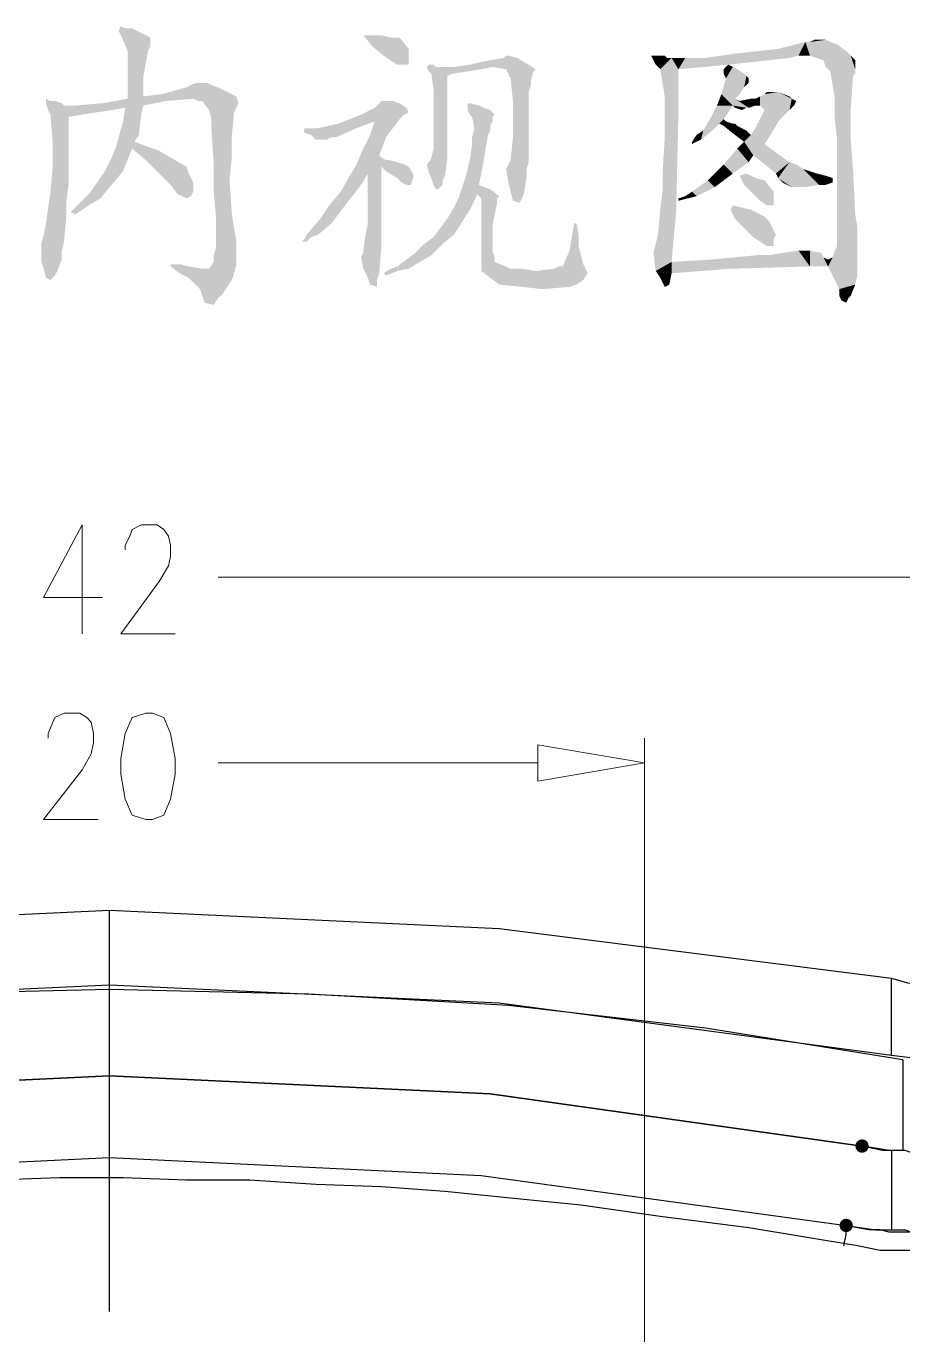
# Model space of a CAD drawing. Header units: millimetres. Extents: x 9 to 367, y 9 to 251.
# Drawn here: x 333.6 to 349.97, y 226.39 to 250.82 of the extents above; entities that cross this region are included whole.
import ezdxf

# ---------------------------------------------------------------- set-up
doc = ezdxf.new("R2010")
doc.units = ezdxf.units.MM
doc.layers.add('图层 1', color=7, linetype='Continuous')

msp = doc.modelspace()

# ---------------------------------------------------------------- hatches: boundary and pattern name
at = {"layer": '图层 1'}
h = msp.add_hatch(color=214, dxfattribs=at)
h.dxf.hatch_style = 2
h.paths.add_polyline_path([(335.787929, 249.512596), (336.126596, 249.554929), (336.592263, 249.681929), (336.677282, 249.724263), (336.761596, 249.766596), (336.973263, 249.766596), (337.057929, 249.724263), (337.184929, 249.681929), (337.354263, 249.597263), (337.438929, 249.554929), (337.523596, 249.512596), (337.565929, 249.385596), (337.523596, 249.300929), (337.481263, 249.216263), (337.438929, 248.750596), (337.438929, 248.369596), (337.396949, 247.988596), (337.438929, 247.311263), (337.481263, 247.057263), (337.523596, 246.803263), (337.523596, 246.379929), (337.481263, 246.210596), (337.438929, 246.083596), (337.269596, 245.829596), (337.184929, 245.744929), (337.100263, 245.617929), (336.930929, 245.660263), (336.888596, 245.787263), (336.846263, 245.914263), (336.634596, 246.125929), (336.465263, 246.210596), (336.295929, 246.337596), (336.295929, 246.379929), (336.465263, 246.379929), (336.634596, 246.337596), (336.888596, 246.295263), (336.930929, 246.295263), (337.015596, 246.295263), (337.100263, 246.422263), (337.100263, 246.549263), (337.142596, 246.676263), (337.142596, 247.268929), (337.100263, 247.734596), (337.100263, 248.242596), (337.057929, 248.919929), (337.057929, 249.089263), (337.015596, 249.258596), (336.888596, 249.427929), (336.803929, 249.427929), (336.719263, 249.470263), (336.211263, 249.427929), (335.787929, 249.343263), (335.745596, 249.173929), (335.703263, 248.792929), (335.618949, 248.665929), (336.084263, 248.496596), (336.592263, 248.200263), (336.634596, 248.073263), (336.719263, 247.903929), (336.719263, 247.734596), (336.677282, 247.649929), (336.592263, 247.607596), (336.422929, 247.692263), (336.295929, 247.861596), (336.168929, 247.988596), (335.830263, 248.327263), (335.576263, 248.538929), (335.406929, 248.115596), (334.983596, 247.607596), (334.771929, 247.480596), (334.517929, 247.311263), (334.433263, 247.353596), (334.602596, 247.522929), (334.771929, 247.692263), (335.068263, 248.115596), (335.195263, 248.369596), (335.280282, 248.581263), (335.406929, 249.046929), (335.449263, 249.300929), (335.195263, 249.258596), (334.644929, 249.173929), (334.390929, 249.131596), (334.390929, 248.665929), (334.390929, 247.861596), (334.348596, 247.565263), (334.348596, 247.268929), (334.306263, 246.803263), (334.263929, 246.633929), (334.263929, 246.464596), (334.179263, 246.252929), (334.136929, 246.168263), (334.052263, 246.083596), (333.967596, 246.125929), (333.925263, 246.295263), (333.882929, 246.422263), (333.882929, 246.760929), (333.925263, 246.930263), (333.967596, 247.141929), (334.052263, 247.734596), (334.094596, 248.200263), (334.094596, 248.623596), (334.052263, 249.173929), (334.009929, 249.258596), (333.967596, 249.385596), (333.967596, 249.470263), (334.052263, 249.427929), (334.136929, 249.427929), (334.263929, 249.385596), (334.306263, 249.343263), (334.433263, 249.343263), (334.475596, 249.343263), (334.517929, 249.343263), (335.025929, 249.385596), (335.491596, 249.470263), (335.491596, 249.724263), (335.491596, 250.105263), (335.491596, 250.232263), (335.491596, 250.359263), (335.406929, 250.570929), (335.364596, 250.655596), (335.322263, 250.740263), (335.364596, 250.824929), (335.449263, 250.782596), (335.576263, 250.782596), (335.745596, 250.697929), (335.830263, 250.655596), (335.914929, 250.613263), (335.914929, 250.528596), (335.914929, 250.443929), (335.872596, 250.359263), (335.787929, 249.893596)])
h = msp.add_hatch(color=214, dxfattribs=at)
h.dxf.hatch_style = 2
h.paths.add_polyline_path([(340.275192, 250.274631), (340.063526, 250.443965), (339.894192, 250.655631), (339.936526, 250.655631), (339.978859, 250.655631), (340.232859, 250.655631), (340.402192, 250.613298), (340.571878, 250.613298), (340.740859, 250.401631), (340.740859, 250.274631), (340.740859, 250.105298), (340.529545, 250.105298)])
h = msp.add_hatch(color=214, dxfattribs=at)
h.dxf.hatch_style = 2
h.paths.add_polyline_path([(348.022157, 250.274631), (347.641157, 250.401631), (348.149157, 250.528631)])
h = msp.add_hatch(color=214, dxfattribs=at)
h.dxf.hatch_style = 2
h.paths.add_polyline_path([(348.149298, 250.528737), (348.233965, 250.274737), (348.022298, 250.274737)])
h = msp.add_hatch(color=214, dxfattribs=at)
h.dxf.hatch_style = 2
h.paths.add_polyline_path([(348.149298, 250.528737), (348.530298, 250.571071), (348.614965, 250.528737)])
h = msp.add_hatch(color=214, dxfattribs=at)
h.dxf.hatch_style = 2
h.paths.add_polyline_path([(348.149298, 250.528737), (348.614965, 250.528737), (348.487965, 250.190071)])
h = msp.add_hatch(color=214, dxfattribs=at)
h.dxf.hatch_style = 2
h.paths.add_polyline_path([(348.149298, 250.528737), (348.487965, 250.190071), (348.233965, 250.274737)])
h = msp.add_hatch(color=214, dxfattribs=at)
h.dxf.hatch_style = 2
h.paths.add_polyline_path([(348.530333, 250.570929), (348.149333, 250.528596), (348.234, 250.528596)])
h = msp.add_hatch(color=214, dxfattribs=at)
h.dxf.hatch_style = 2
h.paths.add_polyline_path([(348.234035, 250.528737), (348.318702, 250.571071), (348.530369, 250.571071)])
h = msp.add_hatch(color=214, dxfattribs=at)
h.dxf.hatch_style = 2
h.paths.add_polyline_path([(348.530333, 250.062929), (348.488, 250.189929), (348.615, 250.528596)])
h = msp.add_hatch(color=214, dxfattribs=at)
h.dxf.hatch_style = 2
h.paths.add_polyline_path([(348.530333, 250.062929), (348.615, 250.528596), (348.742, 250.486263)])
h = msp.add_hatch(color=214, dxfattribs=at)
h.dxf.hatch_style = 2
h.paths.add_polyline_path([(348.530333, 250.062929), (348.742, 250.486263), (348.911333, 250.359263)])
h = msp.add_hatch(color=214, dxfattribs=at)
h.dxf.hatch_style = 2
h.paths.add_polyline_path([(341.460631, 249.893631), (341.460631, 249.427965), (341.460631, 248.750631), (341.460631, 248.538965), (341.460631, 248.327298), (341.418298, 248.030965), (341.375965, 247.946298), (341.375965, 247.861631), (341.291298, 247.776965), (341.248965, 247.776965), (341.206631, 247.861631), (341.164298, 247.988631), (341.121965, 248.073298), (341.079631, 248.242631), (341.121965, 248.284965), (341.164298, 248.369631), (341.206631, 248.538965), (341.206631, 248.665965), (341.206631, 248.835298), (341.206631, 249.173965), (341.206631, 249.427965), (341.206631, 249.639631), (341.164298, 249.935965), (341.121965, 249.978298), (341.079631, 250.062965), (341.121965, 250.105298), (341.206631, 250.105298), (341.248965, 250.062965), (341.418298, 250.062965), (341.502965, 250.062965), (341.587631, 250.062965), (341.883965, 250.105298), (342.053298, 250.147631), (342.264965, 250.189965), (342.518965, 250.232298), (342.561298, 250.274631), (342.603631, 250.274631), (342.772965, 250.232298), (342.899965, 250.147631), (342.984631, 250.105298), (343.111631, 250.020631), (343.069298, 249.978298), (343.026965, 249.808965), (343.026965, 249.724298), (342.984631, 249.597298), (342.984631, 249.216298), (342.984631, 248.962298), (342.984631, 248.708298), (342.984631, 248.284965), (342.942298, 248.157965), (342.942298, 247.988631), (342.899965, 247.734631), (342.857631, 247.607631), (342.815298, 247.522965), (342.688298, 247.565298), (342.645965, 247.734631), (342.603631, 247.903965), (342.561298, 248.157965), (342.603631, 248.242631), (342.645965, 248.327298), (342.688298, 248.750631), (342.688298, 249.089298), (342.688298, 249.427965), (342.645965, 249.851298), (342.603631, 249.935965), (342.561298, 250.020631), (342.307298, 250.062965), (342.095631, 250.020631), (341.841631, 249.978298), (341.545298, 249.935965)])
h = msp.add_hatch(color=214, dxfattribs=at)
h.dxf.hatch_style = 2
h.paths.add_polyline_path([(345.312929, 250.190071), (345.270596, 250.274737), (345.312929, 250.274737)])
h = msp.add_hatch(color=214, dxfattribs=at)
h.dxf.hatch_style = 2
h.paths.add_polyline_path([(345.312929, 250.274631), (345.397596, 250.274631), (345.524596, 250.274631)])
h = msp.add_hatch(color=214, dxfattribs=at)
h.dxf.hatch_style = 2
h.paths.add_polyline_path([(345.312929, 250.274631), (345.524596, 250.274631), (345.355263, 250.105298)])
h = msp.add_hatch(color=214, dxfattribs=at)
h.dxf.hatch_style = 2
h.paths.add_polyline_path([(345.312929, 250.274631), (345.355263, 250.105298), (345.312929, 250.189965)])
h = msp.add_hatch(color=214, dxfattribs=at)
h.dxf.hatch_style = 2
h.paths.add_polyline_path([(345.52449, 250.274631), (345.440176, 250.020631), (345.35551, 250.105298)])
h = msp.add_hatch(color=214, dxfattribs=at)
h.dxf.hatch_style = 2
h.paths.add_polyline_path([(345.440071, 250.020561), (345.524384, 250.274561), (345.566718, 250.232227)])
h = msp.add_hatch(color=214, dxfattribs=at)
h.dxf.hatch_style = 2
h.paths.add_polyline_path([(346.709929, 250.105333), (346.286596, 250.232333), (346.879263, 250.317)])
h = msp.add_hatch(color=214, dxfattribs=at)
h.dxf.hatch_style = 2
h.paths.add_polyline_path([(346.709929, 250.105333), (346.879263, 250.317), (347.260616, 250.359333)])
h = msp.add_hatch(color=214, dxfattribs=at)
h.dxf.hatch_style = 2
h.paths.add_polyline_path([(347.853, 250.232263), (346.71, 250.105263), (347.260333, 250.359263)])
h = msp.add_hatch(color=214, dxfattribs=at)
h.dxf.hatch_style = 2
h.paths.add_polyline_path([(347.853, 250.232263), (347.260333, 250.359263), (347.640981, 250.401596)])
h = msp.add_hatch(color=214, dxfattribs=at)
h.dxf.hatch_style = 2
h.paths.add_polyline_path([(348.022157, 250.274631), (347.853176, 250.232298), (347.641157, 250.401631)])
h = msp.add_hatch(color=214, dxfattribs=at)
h.dxf.hatch_style = 2
h.paths.add_polyline_path([(348.911333, 250.359227), (348.615, 249.978228), (348.530333, 250.062894)])
h = msp.add_hatch(color=214, dxfattribs=at)
h.dxf.hatch_style = 2
h.paths.add_polyline_path([(348.911333, 250.359227), (348.996, 250.274561), (348.615, 249.978228)])
h = msp.add_hatch(color=214, dxfattribs=at)
h.dxf.hatch_style = 2
h.paths.add_polyline_path([(348.69949, 249.470404), (348.615176, 249.978404), (348.996176, 250.274737)])
h = msp.add_hatch(color=214, dxfattribs=at)
h.dxf.hatch_style = 2
h.paths.add_polyline_path([(348.69949, 249.470404), (348.996176, 250.274737), (349.03851, 249.893737)])
h = msp.add_hatch(color=214, dxfattribs=at)
h.dxf.hatch_style = 2
h.paths.add_polyline_path([(348.996106, 250.274631), (349.08042, 249.935965), (349.038439, 249.893631)])
h = msp.add_hatch(color=214, dxfattribs=at)
h.dxf.hatch_style = 2
h.paths.add_polyline_path([(348.996106, 250.274631), (349.08042, 250.189965), (349.08042, 250.020631)])
h = msp.add_hatch(color=214, dxfattribs=at)
h.dxf.hatch_style = 2
h.paths.add_polyline_path([(348.996106, 250.274631), (349.08042, 250.020631), (349.08042, 249.935965)])
h = msp.add_hatch(color=214, dxfattribs=at)
h.dxf.hatch_style = 2
h.paths.add_polyline_path([(345.778737, 250.020561), (345.440071, 250.020561), (345.651737, 250.232227)])
h = msp.add_hatch(color=214, dxfattribs=at)
h.dxf.hatch_style = 2
h.paths.add_polyline_path([(345.440071, 250.020561), (345.566718, 250.232227), (345.651737, 250.232227)])
h = msp.add_hatch(color=214, dxfattribs=at)
h.dxf.hatch_style = 2
h.paths.add_polyline_path([(345.778737, 250.020561), (345.524384, 249.512561), (345.440071, 250.020561)])
h = msp.add_hatch(color=214, dxfattribs=at)
h.dxf.hatch_style = 2
h.paths.add_polyline_path([(345.778737, 250.020561), (345.778737, 249.173894), (345.524384, 249.512561)])
h = msp.add_hatch(color=214, dxfattribs=at)
h.dxf.hatch_style = 2
h.paths.add_polyline_path([(345.651596, 250.232263), (345.905596, 250.232263), (345.778596, 250.020596)])
h = msp.add_hatch(color=214, dxfattribs=at)
h.dxf.hatch_style = 2
h.paths.add_polyline_path([(346.709929, 250.105333), (345.778596, 250.020667), (346.117263, 250.232333)])
h = msp.add_hatch(color=214, dxfattribs=at)
h.dxf.hatch_style = 2
h.paths.add_polyline_path([(345.778737, 250.020561), (345.905384, 250.232227), (346.117404, 250.232227)])
h = msp.add_hatch(color=214, dxfattribs=at)
h.dxf.hatch_style = 2
h.paths.add_polyline_path([(346.709929, 250.105333), (346.117263, 250.232333), (346.286596, 250.232333)])
h = msp.add_hatch(color=214, dxfattribs=at)
h.dxf.hatch_style = 2
h.paths.add_polyline_path([(346.582824, 249.554965), (346.66749, 249.851298), (346.794843, 250.062965)])
h = msp.add_hatch(color=214, dxfattribs=at)
h.dxf.hatch_style = 2
h.paths.add_polyline_path([(346.582824, 249.554965), (346.794843, 250.062965), (346.87951, 250.020631)])
h = msp.add_hatch(color=214, dxfattribs=at)
h.dxf.hatch_style = 2
h.paths.add_polyline_path([(346.582824, 249.554965), (346.87951, 250.020631), (347.006157, 249.935965)])
h = msp.add_hatch(color=214, dxfattribs=at)
h.dxf.hatch_style = 2
h.paths.add_polyline_path([(346.625192, 249.936), (346.625192, 250.020667), (346.709859, 250.105333)])
h = msp.add_hatch(color=214, dxfattribs=at)
h.dxf.hatch_style = 2
h.paths.add_polyline_path([(346.625192, 249.936), (346.709859, 250.105333), (346.794526, 250.063)])
h = msp.add_hatch(color=214, dxfattribs=at)
h.dxf.hatch_style = 2
h.paths.add_polyline_path([(346.794667, 250.062929), (346.667667, 249.851263), (346.625333, 249.935929)])
h = msp.add_hatch(color=214, dxfattribs=at)
h.dxf.hatch_style = 2
h.paths.add_polyline_path([(346.582824, 249.554965), (347.006157, 249.935965), (347.04849, 249.893631)])
h = msp.add_hatch(color=214, dxfattribs=at)
h.dxf.hatch_style = 2
h.paths.add_polyline_path([(346.582824, 249.554965), (347.04849, 249.893631), (347.006157, 249.681965)])
h = msp.add_hatch(color=214, dxfattribs=at)
h.dxf.hatch_style = 2
h.paths.add_polyline_path([(347.048596, 249.893631), (347.048596, 249.724298), (347.006263, 249.681965)])
h = msp.add_hatch(color=214, dxfattribs=at)
h.dxf.hatch_style = 2
h.paths.add_polyline_path([(347.048596, 249.893631), (347.090929, 249.851298), (347.090929, 249.766631)])
h = msp.add_hatch(color=214, dxfattribs=at)
h.dxf.hatch_style = 2
h.paths.add_polyline_path([(347.048596, 249.893631), (347.090929, 249.766631), (347.048596, 249.724298)])
h = msp.add_hatch(color=214, dxfattribs=at)
h.dxf.hatch_style = 2
h.paths.add_polyline_path([(348.69949, 249.470404), (349.03851, 249.893737), (348.996176, 249.258737)])
h = msp.add_hatch(color=214, dxfattribs=at)
h.dxf.hatch_style = 2
h.paths.add_polyline_path([(345.778737, 249.173929), (345.524384, 249.131596), (345.524384, 249.512596)])
h = msp.add_hatch(color=214, dxfattribs=at)
h.dxf.hatch_style = 2
h.paths.add_polyline_path([(346.794667, 249.343263), (346.498333, 249.343263), (346.582647, 249.554929)])
h = msp.add_hatch(color=214, dxfattribs=at)
h.dxf.hatch_style = 2
h.paths.add_polyline_path([(346.582824, 249.554965), (347.006157, 249.681965), (346.921843, 249.554965)])
h = msp.add_hatch(color=214, dxfattribs=at)
h.dxf.hatch_style = 2
h.paths.add_polyline_path([(346.582824, 249.554965), (346.921843, 249.554965), (346.837176, 249.470298)])
h = msp.add_hatch(color=214, dxfattribs=at)
h.dxf.hatch_style = 2
h.paths.add_polyline_path([(346.582824, 249.554965), (347.04849, 249.300965), (346.794843, 249.343298)])
h = msp.add_hatch(color=214, dxfattribs=at)
h.dxf.hatch_style = 2
h.paths.add_polyline_path([(346.582824, 249.554965), (347.090824, 249.300965), (347.04849, 249.300965)])
h = msp.add_hatch(color=214, dxfattribs=at)
h.dxf.hatch_style = 2
h.paths.add_polyline_path([(347.090965, 249.300894), (346.582965, 249.554894), (346.836965, 249.470227)])
h = msp.add_hatch(color=214, dxfattribs=at)
h.dxf.hatch_style = 2
h.paths.add_polyline_path([(347.472, 248.750702), (347.175667, 248.412035), (347.640981, 249.597369)])
h = msp.add_hatch(color=214, dxfattribs=at)
h.dxf.hatch_style = 2
h.paths.add_polyline_path([(347.30249, 249.089369), (347.641157, 249.597369), (347.175843, 248.412035)])
h = msp.add_hatch(color=214, dxfattribs=at)
h.dxf.hatch_style = 2
h.paths.add_polyline_path([(347.218071, 249.470404), (347.302384, 249.512737), (347.302384, 249.343404)])
h = msp.add_hatch(color=214, dxfattribs=at)
h.dxf.hatch_style = 2
h.paths.add_polyline_path([(347.641157, 249.597333), (347.387157, 249.258667), (347.30249, 249.343333)])
h = msp.add_hatch(color=214, dxfattribs=at)
h.dxf.hatch_style = 2
h.paths.add_polyline_path([(347.641157, 249.597333), (347.30249, 249.343333), (347.30249, 249.512667)])
h = msp.add_hatch(color=214, dxfattribs=at)
h.dxf.hatch_style = 2
h.paths.add_polyline_path([(347.641157, 249.597333), (347.30249, 249.512667), (347.387157, 249.555)])
h = msp.add_hatch(color=214, dxfattribs=at)
h.dxf.hatch_style = 2
h.paths.add_polyline_path([(347.641157, 249.597333), (347.30249, 249.089333), (347.344824, 249.174)])
h = msp.add_hatch(color=214, dxfattribs=at)
h.dxf.hatch_style = 2
h.paths.add_polyline_path([(347.641157, 249.597333), (347.344824, 249.174), (347.387157, 249.258667)])
h = msp.add_hatch(color=214, dxfattribs=at)
h.dxf.hatch_style = 2
h.paths.add_polyline_path([(347.599106, 249.597333), (347.387086, 249.555), (347.429772, 249.597333)])
h = msp.add_hatch(color=214, dxfattribs=at)
h.dxf.hatch_style = 2
h.paths.add_polyline_path([(347.387227, 249.554965), (347.599247, 249.597298), (347.641227, 249.597298)])
h = msp.add_hatch(color=214, dxfattribs=at)
h.dxf.hatch_style = 2
h.paths.add_polyline_path([(347.429596, 249.597333), (347.471929, 249.597333), (347.598929, 249.597333)])
h = msp.add_hatch(color=214, dxfattribs=at)
h.dxf.hatch_style = 2
h.paths.add_polyline_path([(347.641157, 249.597333), (347.599176, 248.962333), (347.472176, 248.750667)])
h = msp.add_hatch(color=214, dxfattribs=at)
h.dxf.hatch_style = 2
h.paths.add_polyline_path([(347.641157, 249.597333), (347.641157, 249.047), (347.599176, 248.962333)])
h = msp.add_hatch(color=214, dxfattribs=at)
h.dxf.hatch_style = 2
h.paths.add_polyline_path([(347.641157, 249.597333), (347.725824, 249.131667), (347.641157, 249.047)])
h = msp.add_hatch(color=214, dxfattribs=at)
h.dxf.hatch_style = 2
h.paths.add_polyline_path([(347.641157, 249.597333), (347.89551, 249.470333), (347.853176, 249.258667)])
h = msp.add_hatch(color=214, dxfattribs=at)
h.dxf.hatch_style = 2
h.paths.add_polyline_path([(347.641157, 249.597333), (347.853176, 249.258667), (347.725824, 249.131667)])
h = msp.add_hatch(color=214, dxfattribs=at)
h.dxf.hatch_style = 2
h.paths.add_polyline_path([(347.641157, 249.597333), (347.725824, 249.555), (347.853176, 249.512667)])
h = msp.add_hatch(color=214, dxfattribs=at)
h.dxf.hatch_style = 2
h.paths.add_polyline_path([(347.641157, 249.597333), (347.853176, 249.512667), (347.89551, 249.470333)])
h = msp.add_hatch(color=214, dxfattribs=at)
h.dxf.hatch_style = 2
h.paths.add_polyline_path([(340.190772, 248.412071), (340.232753, 248.369737), (340.31742, 248.327404), (340.359753, 248.327404), (340.529439, 248.285071), (340.656086, 248.242737), (340.741106, 248.200404), (340.825772, 248.073404), (340.825772, 247.988737), (340.783439, 247.861737), (340.69842, 247.861737), (340.613753, 247.904071), (340.529439, 247.988737), (340.31742, 248.115737), (340.232753, 248.200404), (340.232753, 247.057404), (340.232753, 246.718737), (340.190772, 246.210737), (340.148439, 246.083737), (340.148439, 245.956737), (340.021439, 245.999071), (339.978753, 246.126071), (339.894086, 246.295404), (339.852106, 246.507071), (339.894086, 246.591737), (339.894086, 246.634071), (339.93642, 246.930404), (339.978753, 247.142071), (339.978753, 247.353737), (339.978753, 247.819404), (339.978753, 248.073404), (339.852106, 247.861737), (339.55542, 247.480737), (339.428772, 247.311404), (339.30142, 247.142071), (339.047772, 246.930404), (338.92042, 246.888071), (338.835753, 246.803404), (338.751439, 246.803404), (338.793772, 246.845737), (338.835753, 246.930404), (339.090106, 247.226737), (339.259086, 247.480737), (339.471106, 247.734737), (339.767439, 248.242737), (339.894086, 248.539071), (340.021439, 248.793071), (340.106106, 249.047071), (339.767439, 248.920071), (339.386439, 248.750737), (339.30142, 248.750737), (339.216753, 248.708404), (339.005439, 248.708404), (338.92042, 248.793071), (338.793772, 248.835404), (338.793772, 248.920071), (338.92042, 248.920071), (339.047772, 248.920071), (339.428772, 249.004737), (339.640086, 249.089404), (339.852106, 249.174071), (340.106106, 249.301071), (340.190772, 249.385737), (340.232753, 249.428071), (340.444772, 249.428071), (340.571772, 249.385737), (340.69842, 249.301071), (340.741106, 249.216404), (340.656086, 249.174071), (340.571772, 249.089404), (340.31742, 248.750737)])
h = msp.add_hatch(color=214, dxfattribs=at)
h.dxf.hatch_style = 2
h.paths.add_polyline_path([(342.053192, 247.861702), (342.265212, 247.777035), (342.434192, 247.650035), (342.391859, 247.607702), (342.391859, 247.523035), (342.349526, 247.311369), (342.307545, 247.099702), (342.307545, 246.930369), (342.307545, 246.634035), (342.349526, 246.507035), (342.349526, 246.422369), (342.646212, 246.295369), (342.857526, 246.295369), (343.111526, 246.253035), (343.450192, 246.295369), (343.534859, 246.337702), (343.619526, 246.337702), (343.746878, 246.634035), (343.788859, 246.888035), (343.831192, 247.142035), (343.873526, 247.142035), (343.915859, 246.930369), (343.915859, 246.718702), (344.000878, 246.380035), (344.043212, 246.295369), (344.085545, 246.210702), (344.000878, 246.083702), (343.873526, 245.999035), (343.746878, 245.956702), (343.238526, 245.914369), (342.857526, 245.956702), (342.434192, 245.999035), (342.095526, 246.253035), (342.095526, 246.507035), (342.095526, 246.761035), (342.095526, 247.142035), (342.095526, 247.269035), (342.095526, 247.438369), (342.095526, 247.607702), (342.053192, 247.650035), (342.010859, 247.692369), (342.010859, 247.650035), (341.884212, 247.396035), (341.587878, 246.930369), (341.375859, 246.761035), (341.164192, 246.549369), (340.740859, 246.295369), (340.529545, 246.253035), (340.317526, 246.168369), (340.275192, 246.210702), (340.402192, 246.295369), (340.529545, 246.337702), (340.868212, 246.591702), (341.037192, 246.761035), (341.206878, 246.888035), (341.460526, 247.226702), (341.587878, 247.438369), (341.672192, 247.607702), (341.799192, 247.988702), (341.841526, 248.158035), (341.884212, 248.327369), (341.926545, 248.623702), (341.926545, 248.750702), (341.968878, 248.920035), (341.926545, 249.131702), (341.884212, 249.174035), (341.841526, 249.258702), (341.841526, 249.343369), (341.841526, 249.385702), (341.884212, 249.385702), (342.053192, 249.343369), (342.137859, 249.301035), (342.265212, 249.258702), (342.349526, 249.174035), (342.307545, 249.131702), (342.307545, 249.047035), (342.265212, 248.962369), (342.265212, 248.877702), (342.222526, 248.793035), (342.137859, 248.285035)])
h = msp.add_hatch(color=214, dxfattribs=at)
h.dxf.hatch_style = 2
h.paths.add_polyline_path([(346.794667, 249.343263), (346.625333, 249.089263), (346.413667, 249.173929)])
h = msp.add_hatch(color=214, dxfattribs=at)
h.dxf.hatch_style = 2
h.paths.add_polyline_path([(346.794667, 249.343263), (346.413667, 249.173929), (346.498333, 249.343263)])
h = msp.add_hatch(color=214, dxfattribs=at)
h.dxf.hatch_style = 2
h.paths.add_polyline_path([(347.048596, 249.300894), (346.836929, 249.300894), (346.794596, 249.343227)])
h = msp.add_hatch(color=214, dxfattribs=at)
h.dxf.hatch_style = 2
h.paths.add_polyline_path([(347.048596, 249.300894), (346.963929, 249.258561), (346.836929, 249.300894)])
h = msp.add_hatch(color=214, dxfattribs=at)
h.dxf.hatch_style = 2
h.paths.add_polyline_path([(347.090965, 249.300894), (346.836965, 249.470227), (346.921984, 249.427894)])
h = msp.add_hatch(color=214, dxfattribs=at)
h.dxf.hatch_style = 2
h.paths.add_polyline_path([(347.090965, 249.300894), (346.921984, 249.427894), (347.133298, 249.470227)])
h = msp.add_hatch(color=214, dxfattribs=at)
h.dxf.hatch_style = 2
h.paths.add_polyline_path([(347.218071, 249.343263), (347.091071, 249.300929), (347.133404, 249.470263)])
h = msp.add_hatch(color=214, dxfattribs=at)
h.dxf.hatch_style = 2
h.paths.add_polyline_path([(347.218071, 249.343263), (347.133404, 249.470263), (347.218071, 249.470263)])
h = msp.add_hatch(color=214, dxfattribs=at)
h.dxf.hatch_style = 2
h.paths.add_polyline_path([(347.218071, 249.470404), (347.302384, 249.343404), (347.260404, 249.343404)])
h = msp.add_hatch(color=214, dxfattribs=at)
h.dxf.hatch_style = 2
h.paths.add_polyline_path([(347.260474, 249.343263), (347.218141, 249.343263), (347.218141, 249.470263)])
h = msp.add_hatch(color=214, dxfattribs=at)
h.dxf.hatch_style = 2
h.paths.add_polyline_path([(347.895404, 249.470404), (347.895404, 249.301071), (347.853071, 249.258737)])
h = msp.add_hatch(color=214, dxfattribs=at)
h.dxf.hatch_style = 2
h.paths.add_polyline_path([(347.895404, 249.470404), (347.980071, 249.428071), (347.937737, 249.343404)])
h = msp.add_hatch(color=214, dxfattribs=at)
h.dxf.hatch_style = 2
h.paths.add_polyline_path([(347.895404, 249.470404), (347.937737, 249.343404), (347.895404, 249.301071)])
h = msp.add_hatch(color=214, dxfattribs=at)
h.dxf.hatch_style = 2
h.paths.add_polyline_path([(348.996106, 249.258702), (348.69942, 249.089369), (348.69942, 249.470369)])
h = msp.add_hatch(color=214, dxfattribs=at)
h.dxf.hatch_style = 2
h.paths.add_polyline_path([(345.778737, 249.173929), (345.736404, 247.353596), (345.482404, 248.073263)])
h = msp.add_hatch(color=214, dxfattribs=at)
h.dxf.hatch_style = 2
h.paths.add_polyline_path([(345.778737, 249.173929), (345.482404, 248.073263), (345.524384, 248.750596)])
h = msp.add_hatch(color=214, dxfattribs=at)
h.dxf.hatch_style = 2
h.paths.add_polyline_path([(345.778737, 249.173929), (345.524384, 248.750596), (345.524384, 249.131596)])
h = msp.add_hatch(color=214, dxfattribs=at)
h.dxf.hatch_style = 2
h.paths.add_polyline_path([(346.625192, 249.089369), (346.413526, 248.877702), (346.202212, 248.708369)])
h = msp.add_hatch(color=214, dxfattribs=at)
h.dxf.hatch_style = 2
h.paths.add_polyline_path([(346.625192, 249.089369), (346.202212, 248.708369), (346.244192, 248.877702)])
h = msp.add_hatch(color=214, dxfattribs=at)
h.dxf.hatch_style = 2
h.paths.add_polyline_path([(346.625192, 249.089369), (346.244192, 248.877702), (346.413526, 249.174035)])
h = msp.add_hatch(color=214, dxfattribs=at)
h.dxf.hatch_style = 2
h.paths.add_polyline_path([(346.540772, 249.004596), (346.413772, 248.877596), (346.625086, 249.089263)])
h = msp.add_hatch(color=214, dxfattribs=at)
h.dxf.hatch_style = 2
h.paths.add_polyline_path([(346.625192, 249.089369), (346.625192, 248.962369), (346.540878, 249.004702)])
h = msp.add_hatch(color=214, dxfattribs=at)
h.dxf.hatch_style = 2
h.paths.add_polyline_path([(346.837071, 248.792894), (346.625051, 248.962227), (346.667737, 249.046894)])
h = msp.add_hatch(color=214, dxfattribs=at)
h.dxf.hatch_style = 2
h.paths.add_polyline_path([(346.625192, 249.089369), (346.667526, 249.047035), (346.625192, 248.962369)])
h = msp.add_hatch(color=214, dxfattribs=at)
h.dxf.hatch_style = 2
h.paths.add_polyline_path([(346.837071, 248.792894), (346.667737, 249.046894), (346.794737, 249.004561)])
h = msp.add_hatch(color=214, dxfattribs=at)
h.dxf.hatch_style = 2
h.paths.add_polyline_path([(347.175702, 248.412071), (347.218035, 248.920071), (347.302349, 249.089404)])
h = msp.add_hatch(color=214, dxfattribs=at)
h.dxf.hatch_style = 2
h.paths.add_polyline_path([(348.741859, 248.708333), (348.699526, 249.089333), (348.996212, 249.258667)])
h = msp.add_hatch(color=214, dxfattribs=at)
h.dxf.hatch_style = 2
h.paths.add_polyline_path([(348.741859, 248.708333), (348.996212, 249.258667), (348.996212, 248.708333)])
h = msp.add_hatch(color=214, dxfattribs=at)
h.dxf.hatch_style = 2
h.paths.add_polyline_path([(346.202141, 248.708333), (346.032808, 248.666), (346.117474, 248.793)])
h = msp.add_hatch(color=214, dxfattribs=at)
h.dxf.hatch_style = 2
h.paths.add_polyline_path([(346.202141, 248.708333), (346.117474, 248.793), (346.244122, 248.877667)])
h = msp.add_hatch(color=214, dxfattribs=at)
h.dxf.hatch_style = 2
h.paths.add_polyline_path([(346.837071, 248.792894), (346.794737, 249.004561), (346.837071, 249.004561)])
h = msp.add_hatch(color=214, dxfattribs=at)
h.dxf.hatch_style = 2
h.paths.add_polyline_path([(346.837071, 249.004596), (346.879404, 248.962263), (346.837071, 248.792929)])
h = msp.add_hatch(color=214, dxfattribs=at)
h.dxf.hatch_style = 2
h.paths.add_polyline_path([(346.879439, 248.962227), (347.006086, 248.665894), (346.837106, 248.792894)])
h = msp.add_hatch(color=214, dxfattribs=at)
h.dxf.hatch_style = 2
h.paths.add_polyline_path([(346.879439, 248.962227), (347.04842, 248.877561), (347.006086, 248.665894)])
h = msp.add_hatch(color=214, dxfattribs=at)
h.dxf.hatch_style = 2
h.paths.add_polyline_path([(347.006192, 248.665965), (347.048526, 248.877631), (347.133192, 248.792965)])
h = msp.add_hatch(color=214, dxfattribs=at)
h.dxf.hatch_style = 2
h.paths.add_polyline_path([(347.175702, 248.412071), (347.006369, 248.666071), (347.133369, 248.793071)])
h = msp.add_hatch(color=214, dxfattribs=at)
h.dxf.hatch_style = 2
h.paths.add_polyline_path([(347.175702, 248.412071), (347.133369, 248.793071), (347.218035, 248.920071)])
h = msp.add_hatch(color=214, dxfattribs=at)
h.dxf.hatch_style = 2
h.paths.add_polyline_path([(346.117369, 248.665965), (346.032702, 248.623631), (346.032702, 248.665965)])
h = msp.add_hatch(color=214, dxfattribs=at)
h.dxf.hatch_style = 2
h.paths.add_polyline_path([(346.202141, 248.708333), (346.117474, 248.666), (346.032808, 248.666)])
h = msp.add_hatch(color=214, dxfattribs=at)
h.dxf.hatch_style = 2
h.paths.add_polyline_path([(347.090965, 248.284929), (346.625298, 248.242596), (346.879298, 248.538929)])
h = msp.add_hatch(color=214, dxfattribs=at)
h.dxf.hatch_style = 2
h.paths.add_polyline_path([(347.175702, 248.412071), (346.879369, 248.539071), (347.006369, 248.666071)])
h = msp.add_hatch(color=214, dxfattribs=at)
h.dxf.hatch_style = 2
h.paths.add_polyline_path([(347.175702, 248.412071), (347.091035, 248.285071), (346.879369, 248.539071)])
h = msp.add_hatch(color=214, dxfattribs=at)
h.dxf.hatch_style = 2
h.paths.add_polyline_path([(347.175702, 248.412071), (347.472035, 248.750737), (347.387369, 248.623737)])
h = msp.add_hatch(color=214, dxfattribs=at)
h.dxf.hatch_style = 2
h.paths.add_polyline_path([(347.344859, 248.284929), (347.175878, 248.411929), (347.387192, 248.623596)])
h = msp.add_hatch(color=214, dxfattribs=at)
h.dxf.hatch_style = 2
h.paths.add_polyline_path([(347.344859, 248.284929), (347.387192, 248.623596), (347.556878, 248.496596)])
h = msp.add_hatch(color=214, dxfattribs=at)
h.dxf.hatch_style = 2
h.paths.add_polyline_path([(348.741859, 247.946263), (348.741859, 248.708263), (348.996212, 248.708263)])
h = msp.add_hatch(color=214, dxfattribs=at)
h.dxf.hatch_style = 2
h.paths.add_polyline_path([(348.741859, 247.946263), (348.996212, 248.708263), (349.038545, 248.157929)])
h = msp.add_hatch(color=214, dxfattribs=at)
h.dxf.hatch_style = 2
h.paths.add_polyline_path([(347.090965, 248.284929), (346.794631, 248.073263), (346.625298, 248.242596)])
h = msp.add_hatch(color=214, dxfattribs=at)
h.dxf.hatch_style = 2
h.paths.add_polyline_path([(347.599106, 248.073404), (347.344753, 248.285071), (347.556772, 248.496737)])
h = msp.add_hatch(color=214, dxfattribs=at)
h.dxf.hatch_style = 2
h.paths.add_polyline_path([(347.599106, 248.073404), (347.556772, 248.496737), (347.853106, 248.285071)])
h = msp.add_hatch(color=214, dxfattribs=at)
h.dxf.hatch_style = 2
h.paths.add_polyline_path([(347.853, 248.284929), (347.640981, 247.988596), (347.599, 248.073263)])
h = msp.add_hatch(color=214, dxfattribs=at)
h.dxf.hatch_style = 2
h.paths.add_polyline_path([(347.895404, 247.819333), (347.641051, 247.988667), (347.853071, 248.285)])
h = msp.add_hatch(color=214, dxfattribs=at)
h.dxf.hatch_style = 2
h.paths.add_polyline_path([(347.895404, 247.819333), (347.853071, 248.285), (347.980071, 248.242667)])
h = msp.add_hatch(color=214, dxfattribs=at)
h.dxf.hatch_style = 2
h.paths.add_polyline_path([(345.736333, 247.353737), (345.482333, 247.734737), (345.482333, 248.073404)])
h = msp.add_hatch(color=214, dxfattribs=at)
h.dxf.hatch_style = 2
h.paths.add_polyline_path([(346.328894, 247.946263), (346.498227, 248.115596), (346.625227, 247.946263)])
h = msp.add_hatch(color=214, dxfattribs=at)
h.dxf.hatch_style = 2
h.paths.add_polyline_path([(346.498404, 248.115596), (346.625051, 248.242596), (346.794737, 248.073263)])
h = msp.add_hatch(color=214, dxfattribs=at)
h.dxf.hatch_style = 2
h.paths.add_polyline_path([(346.498404, 248.115596), (346.794737, 248.073263), (346.625051, 247.946263)])
h = msp.add_hatch(color=214, dxfattribs=at)
h.dxf.hatch_style = 2
h.paths.add_polyline_path([(347.30249, 247.565263), (347.175843, 247.692263), (347.006157, 247.861596), (346.963824, 247.946263), (346.921843, 248.030929), (347.04849, 248.073263), (347.218176, 247.988596), (347.387157, 247.946263), (347.556843, 247.734596), (347.556843, 247.607596), (347.556843, 247.480596), (347.42949, 247.480596)])
h = msp.add_hatch(color=214, dxfattribs=at)
h.dxf.hatch_style = 2
h.paths.add_polyline_path([(348.022157, 247.819333), (347.89551, 247.819333), (347.980176, 248.242667)])
h = msp.add_hatch(color=214, dxfattribs=at)
h.dxf.hatch_style = 2
h.paths.add_polyline_path([(348.022157, 247.819333), (347.980176, 248.242667), (348.106824, 248.158)])
h = msp.add_hatch(color=214, dxfattribs=at)
h.dxf.hatch_style = 2
h.paths.add_polyline_path([(348.149298, 247.819333), (348.022298, 247.819333), (348.106965, 248.158)])
h = msp.add_hatch(color=214, dxfattribs=at)
h.dxf.hatch_style = 2
h.paths.add_polyline_path([(348.106929, 248.157965), (348.360929, 248.073298), (348.403263, 247.861631)])
h = msp.add_hatch(color=214, dxfattribs=at)
h.dxf.hatch_style = 2
h.paths.add_polyline_path([(348.106929, 248.157965), (348.403263, 247.861631), (348.149263, 247.819298)])
h = msp.add_hatch(color=214, dxfattribs=at)
h.dxf.hatch_style = 2
h.paths.add_polyline_path([(348.530333, 247.861702), (348.403333, 247.861702), (348.361, 248.073369)])
h = msp.add_hatch(color=214, dxfattribs=at)
h.dxf.hatch_style = 2
h.paths.add_polyline_path([(348.530333, 247.861702), (348.361, 248.073369), (348.530333, 248.031035)])
h = msp.add_hatch(color=214, dxfattribs=at)
h.dxf.hatch_style = 2
h.paths.add_polyline_path([(348.741859, 247.607631), (348.741859, 247.946298), (349.038545, 248.157965)])
h = msp.add_hatch(color=214, dxfattribs=at)
h.dxf.hatch_style = 2
h.paths.add_polyline_path([(348.741859, 247.607631), (349.038545, 248.157965), (349.080526, 247.311298)])
h = msp.add_hatch(color=214, dxfattribs=at)
h.dxf.hatch_style = 2
h.paths.add_polyline_path([(346.456035, 247.819333), (346.032702, 247.734667), (346.329035, 247.946333)])
h = msp.add_hatch(color=214, dxfattribs=at)
h.dxf.hatch_style = 2
h.paths.add_polyline_path([(346.456035, 247.819333), (346.117369, 247.65), (346.032702, 247.734667)])
h = msp.add_hatch(color=214, dxfattribs=at)
h.dxf.hatch_style = 2
h.paths.add_polyline_path([(346.328894, 247.946263), (346.625227, 247.946263), (346.455894, 247.819263)])
h = msp.add_hatch(color=214, dxfattribs=at)
h.dxf.hatch_style = 2
h.paths.add_polyline_path([(347.895404, 247.819333), (347.726071, 247.904), (347.641051, 247.988667)])
h = msp.add_hatch(color=214, dxfattribs=at)
h.dxf.hatch_style = 2
h.paths.add_polyline_path([(348.530333, 248.031035), (348.657333, 247.988702), (348.657333, 247.904035)])
h = msp.add_hatch(color=214, dxfattribs=at)
h.dxf.hatch_style = 2
h.paths.add_polyline_path([(348.530333, 248.031035), (348.657333, 247.904035), (348.530333, 247.861702)])
h = msp.add_hatch(color=214, dxfattribs=at)
h.dxf.hatch_style = 2
h.paths.add_polyline_path([(345.736333, 247.353737), (345.44, 247.396071), (345.482333, 247.734737)])
h = msp.add_hatch(color=214, dxfattribs=at)
h.dxf.hatch_style = 2
h.paths.add_polyline_path([(345.947859, 247.607631), (345.778878, 247.607631), (345.905526, 247.649965)])
h = msp.add_hatch(color=214, dxfattribs=at)
h.dxf.hatch_style = 2
h.paths.add_polyline_path([(345.947859, 247.607631), (345.778878, 247.565298), (345.778878, 247.607631)])
h = msp.add_hatch(color=214, dxfattribs=at)
h.dxf.hatch_style = 2
h.paths.add_polyline_path([(346.117369, 247.65), (345.905349, 247.65), (346.032702, 247.734667)])
h = msp.add_hatch(color=214, dxfattribs=at)
h.dxf.hatch_style = 2
h.paths.add_polyline_path([(346.117369, 247.65), (345.948035, 247.607667), (345.905349, 247.65)])
h = msp.add_hatch(color=214, dxfattribs=at)
h.dxf.hatch_style = 2
h.paths.add_polyline_path([(349.08049, 247.311333), (348.741824, 247.226667), (348.741824, 247.607667)])
h = msp.add_hatch(color=214, dxfattribs=at)
h.dxf.hatch_style = 2
h.paths.add_polyline_path([(345.736333, 247.353737), (345.397667, 246.930404), (345.44, 247.396071)])
h = msp.add_hatch(color=214, dxfattribs=at)
h.dxf.hatch_style = 2
h.paths.add_polyline_path([(345.736333, 247.353737), (345.651667, 246.422404), (345.397667, 246.930404)])
h = msp.add_hatch(color=214, dxfattribs=at)
h.dxf.hatch_style = 2
h.paths.add_polyline_path([(346.837071, 247.226596), (346.752404, 247.395929), (346.794737, 247.480596), (346.963718, 247.438263), (347.133404, 247.395929), (347.387404, 247.268929), (347.472071, 247.184263), (347.514404, 247.099596), (347.599071, 246.930263), (347.556737, 246.845596), (347.556737, 246.718596), (347.429737, 246.718596), (347.302384, 246.803263), (347.175737, 246.887929), (346.963718, 247.099596)])
h = msp.add_hatch(color=214, dxfattribs=at)
h.dxf.hatch_style = 2
h.paths.add_polyline_path([(348.741859, 247.226596), (349.080526, 247.311263), (349.122859, 247.057263)])
h = msp.add_hatch(color=214, dxfattribs=at)
h.dxf.hatch_style = 2
h.paths.add_polyline_path([(348.741859, 246.718631), (348.741859, 247.226631), (349.122859, 247.057298)])
h = msp.add_hatch(color=214, dxfattribs=at)
h.dxf.hatch_style = 2
h.paths.add_polyline_path([(345.651596, 246.422333), (345.355263, 246.761), (345.397596, 246.930333)])
h = msp.add_hatch(color=214, dxfattribs=at)
h.dxf.hatch_style = 2
h.paths.add_polyline_path([(348.741859, 246.718631), (349.122859, 247.057298), (349.122859, 246.760965)])
h = msp.add_hatch(color=214, dxfattribs=at)
h.dxf.hatch_style = 2
h.paths.add_polyline_path([(345.651596, 246.422333), (345.312929, 246.591667), (345.355263, 246.761)])
h = msp.add_hatch(color=214, dxfattribs=at)
h.dxf.hatch_style = 2
h.paths.add_polyline_path([(345.651596, 246.422333), (345.355263, 246.253), (345.312929, 246.591667)])
h = msp.add_hatch(color=214, dxfattribs=at)
h.dxf.hatch_style = 2
h.paths.add_polyline_path([(348.234035, 246.337596), (347.472035, 246.549263), (347.726035, 246.591596)])
h = msp.add_hatch(color=214, dxfattribs=at)
h.dxf.hatch_style = 2
h.paths.add_polyline_path([(348.234035, 246.337596), (347.726035, 246.591596), (348.022016, 246.633929)])
h = msp.add_hatch(color=214, dxfattribs=at)
h.dxf.hatch_style = 2
h.paths.add_polyline_path([(348.234035, 246.337596), (348.022016, 246.633929), (348.149369, 246.633929)])
h = msp.add_hatch(color=214, dxfattribs=at)
h.dxf.hatch_style = 2
h.paths.add_polyline_path([(348.149298, 246.634035), (348.233965, 246.634035), (348.233965, 246.337702)])
h = msp.add_hatch(color=214, dxfattribs=at)
h.dxf.hatch_style = 2
h.paths.add_polyline_path([(348.572702, 246.337596), (348.234035, 246.337596), (348.234035, 246.633929)])
h = msp.add_hatch(color=214, dxfattribs=at)
h.dxf.hatch_style = 2
h.paths.add_polyline_path([(348.572702, 246.337596), (348.234035, 246.633929), (348.445702, 246.591596)])
h = msp.add_hatch(color=214, dxfattribs=at)
h.dxf.hatch_style = 2
h.paths.add_polyline_path([(348.572702, 246.337596), (348.445702, 246.591596), (348.488035, 246.506929)])
h = msp.add_hatch(color=214, dxfattribs=at)
h.dxf.hatch_style = 2
h.paths.add_polyline_path([(349.122859, 246.761), (349.122859, 246.337667), (348.657545, 246.507)])
h = msp.add_hatch(color=214, dxfattribs=at)
h.dxf.hatch_style = 2
h.paths.add_polyline_path([(349.122859, 246.761), (348.657545, 246.507), (348.699526, 246.634)])
h = msp.add_hatch(color=214, dxfattribs=at)
h.dxf.hatch_style = 2
h.paths.add_polyline_path([(349.122859, 246.761), (348.699526, 246.634), (348.741859, 246.718667)])
h = msp.add_hatch(color=214, dxfattribs=at)
h.dxf.hatch_style = 2
h.paths.add_polyline_path([(345.355333, 246.253), (345.651667, 246.422333), (345.651667, 246.210667)])
h = msp.add_hatch(color=214, dxfattribs=at)
h.dxf.hatch_style = 2
h.paths.add_polyline_path([(345.651596, 246.422333), (346.371263, 246.464667), (346.752263, 246.295333)])
h = msp.add_hatch(color=214, dxfattribs=at)
h.dxf.hatch_style = 2
h.paths.add_polyline_path([(345.651596, 246.422333), (346.752263, 246.295333), (345.651596, 246.210667)])
h = msp.add_hatch(color=214, dxfattribs=at)
h.dxf.hatch_style = 2
h.paths.add_polyline_path([(346.752298, 246.295404), (346.371298, 246.464737), (347.260298, 246.549404)])
h = msp.add_hatch(color=214, dxfattribs=at)
h.dxf.hatch_style = 2
h.paths.add_polyline_path([(346.752298, 246.295404), (347.260298, 246.549404), (347.471965, 246.549404)])
h = msp.add_hatch(color=214, dxfattribs=at)
h.dxf.hatch_style = 2
h.paths.add_polyline_path([(348.234035, 246.337596), (346.752369, 246.295263), (347.472035, 246.549263)])
h = msp.add_hatch(color=214, dxfattribs=at)
h.dxf.hatch_style = 2
h.paths.add_polyline_path([(348.487929, 246.506929), (348.572596, 246.464596), (348.572596, 246.337596)])
h = msp.add_hatch(color=214, dxfattribs=at)
h.dxf.hatch_style = 2
h.paths.add_polyline_path([(349.122859, 246.337596), (348.572526, 246.337596), (348.657545, 246.506929)])
h = msp.add_hatch(color=214, dxfattribs=at)
h.dxf.hatch_style = 2
h.paths.add_polyline_path([(349.122859, 246.337596), (348.657545, 246.168263), (348.572526, 246.337596)])
h = msp.add_hatch(color=214, dxfattribs=at)
h.dxf.hatch_style = 2
h.paths.add_polyline_path([(348.572702, 246.337596), (348.572702, 246.464596), (348.657369, 246.506929)])
h = msp.add_hatch(color=214, dxfattribs=at)
h.dxf.hatch_style = 2
h.paths.add_polyline_path([(349.122859, 246.337596), (349.122859, 246.168263), (348.657545, 246.168263)])
h = msp.add_hatch(color=214, dxfattribs=at)
h.dxf.hatch_style = 2
h.paths.add_polyline_path([(345.440071, 246.125894), (345.355404, 246.252894), (345.651737, 246.210561)])
h = msp.add_hatch(color=214, dxfattribs=at)
h.dxf.hatch_style = 2
h.paths.add_polyline_path([(345.440071, 246.125894), (345.651737, 246.210561), (345.609051, 245.998894)])
h = msp.add_hatch(color=214, dxfattribs=at)
h.dxf.hatch_style = 2
h.paths.add_polyline_path([(345.609227, 245.998929), (345.524561, 245.956596), (345.440247, 246.125929)])
h = msp.add_hatch(color=214, dxfattribs=at)
h.dxf.hatch_style = 2
h.paths.add_polyline_path([(348.784227, 245.914369), (348.65758, 246.168369), (349.122894, 246.168369)])
h = msp.add_hatch(color=214, dxfattribs=at)
h.dxf.hatch_style = 2
h.paths.add_polyline_path([(348.784227, 245.914369), (349.122894, 246.168369), (349.080561, 245.999035)])
h = msp.add_hatch(color=214, dxfattribs=at)
h.dxf.hatch_style = 2
h.paths.add_polyline_path([(348.784227, 245.914369), (349.080561, 245.999035), (348.996247, 245.787369)])
h = msp.add_hatch(color=214, dxfattribs=at)
h.dxf.hatch_style = 2
h.paths.add_polyline_path([(348.784227, 245.914369), (348.996247, 245.787369), (348.953561, 245.745035)])
h = msp.add_hatch(color=214, dxfattribs=at)
h.dxf.hatch_style = 2
h.paths.add_polyline_path([(348.784227, 245.787227), (348.784227, 245.914227), (348.953561, 245.744894)])
h = msp.add_hatch(color=214, dxfattribs=at)
h.dxf.hatch_style = 2
h.paths.add_polyline_path([(348.953737, 245.745035), (348.826737, 245.702702), (348.784404, 245.787369)])
h = msp.add_hatch(color=214, dxfattribs=at)
h.dxf.hatch_style = 2
h.paths.add_polyline_path([(348.953737, 245.745035), (348.911404, 245.660369), (348.826737, 245.702702)])
h = msp.add_hatch(color=7, dxfattribs=at)
edge = h.paths.add_edge_path()
edge.add_arc((349.207631, 229.912227), 0.12506, 0, 360)
h = msp.add_hatch(color=7, dxfattribs=at)
edge = h.paths.add_edge_path()
edge.add_arc((348.911333, 228.430667), 0.12506, 0, 360)

# ---------------------------------------------------------------- linework, layer by layer
at = {"layer": '图层 1', "color": 7, "lineweight": 5}
for points in [[(334.644859, 241.511702), (333.925192, 240.157035), (335.025859, 240.157035)], [(334.644859, 241.511702), (334.644859, 239.479702)], [(335.449298, 241.045929), (335.449298, 241.130596), (335.533965, 241.299929), (335.576298, 241.426929), (335.745631, 241.511596), (336.041965, 241.511596), (336.168965, 241.426929), (336.253631, 241.299929), (336.295965, 241.130596), (336.295965, 240.918929), (336.253631, 240.749596), (336.084298, 240.453263), (335.364631, 239.479596), (336.380631, 239.479596)], [(334.009929, 237.532263), (334.009929, 237.616929), (334.094596, 237.828596), (334.136929, 237.913263), (334.306263, 237.997929), (334.602596, 237.997929), (334.729596, 237.913263), (334.814263, 237.828596), (334.856596, 237.616929), (334.856596, 237.447596), (334.814263, 237.235929), (334.644929, 236.939596), (333.925263, 236.008263), (334.941263, 236.008263)]]:
    msp.add_lwpolyline(points, dxfattribs=at)
at = {"layer": '图层 1', "color": 3, "lineweight": 5}
for points in [[(354.118263, 240.537929), (337.184929, 240.537929)], [(345.143808, 223.689369), (345.143808, 237.532369)], [(343.153894, 237.405333), (345.143914, 237.066667)], [(343.153894, 237.405333), (343.153894, 236.728)], [(343.153894, 237.066667), (337.184894, 237.066667)], [(345.143808, 237.066667), (343.153788, 236.728)]]:
    msp.add_lwpolyline(points, dxfattribs=at)
at = {"layer": '图层 1', "color": 7, "lineweight": 5}
msp.add_lwpolyline([(335.830333, 237.998035), (335.576333, 237.913369), (335.449333, 237.617035), (335.364667, 237.151369), (335.364667, 236.855035), (335.449333, 236.389369), (335.576333, 236.093035), (335.830333, 236.008369), (335.957333, 236.008369), (336.169, 236.093035), (336.296, 236.389369), (336.380667, 236.855035), (336.380667, 237.151369), (336.296, 237.617035), (336.169, 237.913369), (335.957333, 237.998035)], close=True, dxfattribs=at)
at = {"layer": '图层 1', "color": 7, "lineweight": 25}
for points in [[(320.590263, 233.045035), (327.913929, 233.976369), (335.152929, 234.315035), (342.434263, 233.976369), (349.757929, 233.045035)], [(349.757824, 231.605667), (342.434157, 232.579333), (335.153176, 232.918), (327.913824, 232.579333), (320.590157, 231.605667)], [(349.757824, 233.045035), (350.05451, 232.960369), (350.350843, 232.918035), (350.647176, 232.875702), (350.85849, 232.875702), (351.07051, 232.833369), (351.197157, 232.833369), (351.281824, 232.833369)], [(349.757824, 231.605667), (349.757824, 233.045)], [(349.969667, 231.520929), (346.286667, 232.113596), (342.603667, 232.536929), (338.878333, 232.748596), (335.153, 232.833263), (331.47, 232.748596), (327.744667, 232.536929), (324.061667, 232.113596), (320.378667, 231.520929)], [(351.281929, 231.393965), (351.197263, 231.393965), (351.070263, 231.393965), (350.858596, 231.436298), (350.646929, 231.478631), (350.350596, 231.520965), (350.054616, 231.563298), (349.757929, 231.605631)], [(349.969667, 231.520929), (349.969667, 229.827596)], [(349.207631, 229.912227), (342.264965, 230.885894), (335.152965, 231.224561), (328.083298, 230.885894), (321.140631, 229.912227)], [(321.140772, 229.912227), (328.083439, 230.885894), (335.153106, 231.224561), (342.265106, 230.885894), (349.207772, 229.912227)], [(349.757824, 229.827667), (349.588843, 229.827667), (349.377176, 229.87), (349.20749, 229.912333)], [(349.969667, 229.827667), (349.715667, 229.827667), (349.461667, 229.87), (349.207667, 229.912333)], [(349.757824, 229.827667), (349.757824, 228.346)], [(350.138824, 229.785298), (350.012176, 229.827631), (349.884824, 229.827631), (349.757824, 229.827631)], [(328.210474, 229.362071), (335.153141, 229.700737)], [(335.153, 229.700702), (342.095667, 229.362035), (348.911333, 228.430702)], [(349.122859, 228.049631), (347.090859, 228.388298), (345.440212, 228.599965), (343.958192, 228.811631), (342.646212, 228.938631), (341.418192, 229.065631), (340.232859, 229.150298), (339.005192, 229.192631), (337.777526, 229.277298), (336.592192, 229.277298), (335.406859, 229.319631), (334.221878, 229.319631), (332.993859, 229.277298), (331.724212, 229.234965), (330.496192, 229.150298), (329.268878, 229.065631), (328.083192, 228.980965), (326.771212, 228.853965), (325.331878, 228.684631), (323.934878, 228.472965), (322.622192, 228.261298)], [(348.868965, 228.049631), (348.911298, 228.261298), (348.911298, 228.388298), (348.911298, 228.430631)], [(348.911333, 228.430667), (349.207667, 228.388333), (349.461667, 228.346), (349.757647, 228.346)], [(350.138824, 228.303737), (349.927157, 228.303737), (349.715843, 228.303737), (349.546157, 228.346071), (349.334843, 228.346071), (349.122824, 228.388404), (348.91151, 228.430737)], [(349.757824, 228.345929), (349.884824, 228.345929), (350.012176, 228.345929), (350.138824, 228.303596)], [(350.181192, 227.965071), (349.969526, 227.965071), (349.757859, 227.965071), (349.546192, 227.965071), (349.334878, 228.007404), (349.122859, 228.049737)]]:
    msp.add_lwpolyline(points, dxfattribs=at)
at = {"layer": '图层 1', "color": 1, "lineweight": 25}
msp.add_lwpolyline([(335.153, 226.822), (335.153, 234.315)], dxfattribs=at)

doc.saveas('drawing.dxf')
